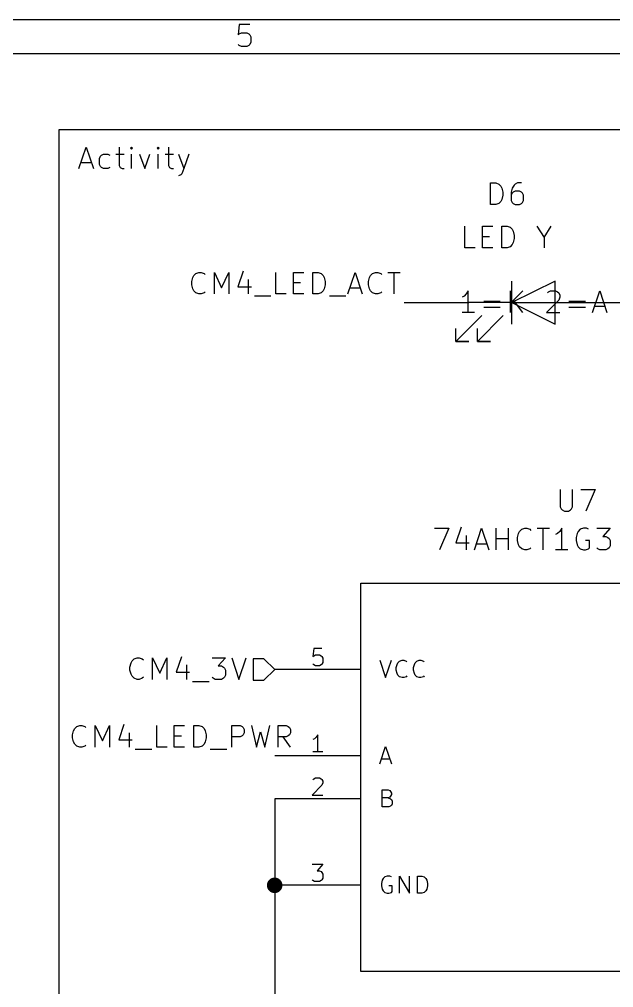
# Model space of a CAD drawing. Header units: millimetres. Extents: x 10 to 287, y -200 to -10.
# Drawn here: x 222.5 to 257.4, y -67 to -10 of the extents above; entities that cross this region are included whole.
import ezdxf

# ---------------------------------------------------------------- set-up
doc = ezdxf.new("R2010")
doc.units = ezdxf.units.MM
for name, color, linetype in [('GREENSIXTYFIVE', 129, 'CONTINUOUS'), ('LIGHTBLUE', 172, 'CONTINUOUS'), ('LIGHTGREEN', 92, 'CONTINUOUS'), ('LIGHTRED', 12, 'CONTINUOUS'), ('MAGENTA', 214, 'CONTINUOUS'), ('RED', 14, 'CONTINUOUS'), ('REDSIX', 19, 'CONTINUOUS'), ('WHITE', 250, 'CONTINUOUS'), ('YELLOWTHREE', 44, 'CONTINUOUS')]:
    doc.layers.add(name, color=color, linetype=linetype)

msp = doc.modelspace()

# ---------------------------------------------------------------- linework, layer by layer
at = {"layer": 'GREENSIXTYFIVE', "linetype": 'CONTINUOUS'}
for p, q in [((250.2051, -20.8992), (250.2051, -19.6292)), ((250.2051, -19.6292), (250.5075, -19.6292)), ((250.5075, -19.6292), (250.6889, -19.6897)), ((250.6889, -19.6897), (250.8099, -19.8107)), ((250.8099, -19.8107), (250.8704, -19.9316)), ((250.8704, -19.9316), (250.9308, -20.1735)), ((251.4751, -19.9316), (251.4147, -20.1735)), ((251.5961, -19.7502), (251.4751, -19.9316)), ((251.6566, -19.6897), (251.5961, -19.7502)), ((251.7775, -19.6292), (251.6566, -19.6897)), ((252.0194, -19.6292), (251.7775, -19.6292)), ((250.9308, -20.3549), (250.8704, -20.5968)), ((250.9308, -20.1735), (250.9308, -20.3549)), ((251.4147, -20.1735), (251.4147, -20.6573)), ((251.4751, -20.234), (251.4147, -20.3549)), ((251.5356, -20.1735), (251.4751, -20.234)), ((251.6566, -20.113), (251.5356, -20.1735)), ((251.8985, -20.113), (251.6566, -20.113)), ((252.0194, -20.1735), (251.8985, -20.113)), ((252.0799, -20.234), (252.0194, -20.1735)), ((252.1404, -20.3549), (252.0799, -20.234)), ((252.1404, -20.6573), (252.1404, -20.3549)), ((250.5075, -20.8992), (250.2051, -20.8992)), ((250.6889, -20.8388), (250.5075, -20.8992)), ((250.8099, -20.7178), (250.6889, -20.8388)), ((250.8704, -20.5968), (250.8099, -20.7178)), ((251.4147, -20.6573), (251.4751, -20.7783)), ((251.4751, -20.7783), (251.5356, -20.8388)), ((251.5356, -20.8388), (251.6566, -20.8992)), ((251.6566, -20.8992), (251.8985, -20.8992)), ((251.8985, -20.8992), (252.0194, -20.8388)), ((252.0194, -20.8388), (252.0799, -20.7783)), ((252.0799, -20.7783), (252.1404, -20.6573)), ((248.6932, -23.4392), (248.6932, -22.1692)), ((249.7213, -23.4392), (249.7213, -22.1692)), ((249.7213, -22.1692), (250.3261, -22.1692)), ((250.8703, -23.4392), (250.8703, -22.1692)), ((250.8703, -22.1692), (251.1727, -22.1692)), ((251.1727, -22.1692), (251.3541, -22.2297)), ((252.9265, -22.1692), (253.3498, -22.8345)), ((253.3498, -22.8345), (253.7732, -22.1692)), ((249.7213, -22.774), (250.1447, -22.774)), ((251.3541, -22.2297), (251.4751, -22.3507)), ((251.4751, -22.3507), (251.5356, -22.4716)), ((251.5356, -22.4716), (251.596, -22.7135)), ((251.596, -22.7135), (251.596, -22.8949)), ((251.4751, -23.2578), (251.3541, -23.3788)), ((251.5356, -23.1368), (251.4751, -23.2578)), ((251.596, -22.8949), (251.5356, -23.1368)), ((253.3498, -22.8345), (253.3498, -23.4392)), ((249.298, -23.4392), (248.6932, -23.4392)), ((250.3261, -23.4392), (249.7213, -23.4392)), ((251.1727, -23.4392), (250.8703, -23.4392)), ((251.3541, -23.3788), (251.1727, -23.4392)), ((254.3023, -37.6632), (254.3023, -38.6913)), ((254.3023, -37.6632), (254.3023, -38.6913)), ((255.028, -38.6913), (255.028, -37.6632)), ((255.028, -38.6913), (255.028, -37.6632)), ((255.5119, -37.6632), (256.3585, -37.6632)), ((255.5119, -37.6632), (256.3585, -37.6632)), ((256.3585, -37.6632), (255.8143, -38.9332)), ((256.3585, -37.6632), (255.8143, -38.9332)), ((254.3023, -38.6913), (254.3628, -38.8123)), ((254.3023, -38.6913), (254.3628, -38.8123)), ((254.9676, -38.8123), (255.028, -38.6913)), ((254.9676, -38.8123), (255.028, -38.6913)), ((254.3628, -38.8123), (254.4233, -38.8728)), ((254.3628, -38.8123), (254.4233, -38.8728)), ((254.4233, -38.8728), (254.5442, -38.9332)), ((254.4233, -38.8728), (254.5442, -38.9332)), ((254.5442, -38.9332), (254.7861, -38.9332)), ((254.5442, -38.9332), (254.7861, -38.9332)), ((254.7861, -38.9332), (254.9071, -38.8728)), ((254.7861, -38.9332), (254.9071, -38.8728)), ((254.9071, -38.8728), (254.9676, -38.8123)), ((254.9071, -38.8728), (254.9676, -38.8123)), ((246.8941, -39.9492), (247.7407, -39.9492)), ((246.8941, -39.9492), (247.7407, -39.9492)), ((247.7407, -39.9492), (247.1965, -41.2192)), ((247.7407, -39.9492), (247.1965, -41.2192)), ((248.4664, -39.8888), (248.1641, -40.7959)), ((248.4664, -39.8888), (248.1641, -40.7959)), ((248.7688, -40.3726), (248.7688, -41.2192)), ((248.7688, -40.3726), (248.7688, -41.2192)), ((249.2526, -41.2192), (249.6759, -39.9492)), ((249.2526, -41.2192), (249.6759, -39.9492)), ((249.6759, -39.9492), (250.0993, -41.2192)), ((249.6759, -39.9492), (250.0993, -41.2192)), ((250.5226, -41.2192), (250.5226, -39.9492)), ((250.5226, -41.2192), (250.5226, -39.9492)), ((251.2483, -41.2192), (251.2483, -39.9492)), ((251.2483, -41.2192), (251.2483, -39.9492)), ((251.7927, -40.4935), (251.8531, -40.2516)), ((251.7927, -40.4935), (251.8531, -40.2516)), ((251.8531, -40.2516), (251.9136, -40.1307)), ((251.8531, -40.2516), (251.9136, -40.1307)), ((251.9136, -40.1307), (252.0346, -40.0097)), ((251.9136, -40.1307), (252.0346, -40.0097)), ((252.0346, -40.0097), (252.216, -39.9492)), ((252.0346, -40.0097), (252.216, -39.9492)), ((252.216, -39.9492), (252.3369, -39.9492)), ((252.216, -39.9492), (252.3369, -39.9492)), ((252.3369, -39.9492), (252.5184, -40.0097)), ((252.3369, -39.9492), (252.5184, -40.0097)), ((252.5184, -40.0097), (252.5788, -40.0702)), ((252.5184, -40.0097), (252.5788, -40.0702)), ((252.9417, -39.9492), (253.6674, -39.9492)), ((252.9417, -39.9492), (253.6674, -39.9492)), ((253.3046, -41.2192), (253.3046, -39.9492)), ((253.3046, -41.2192), (253.3046, -39.9492)), ((254.1512, -40.2516), (254.0303, -40.3121)), ((254.1512, -40.2516), (254.0303, -40.3121)), ((254.2722, -40.1307), (254.1512, -40.2516)), ((254.2722, -40.1307), (254.1512, -40.2516)), ((254.3931, -39.9492), (254.2722, -40.1307)), ((254.3931, -39.9492), (254.2722, -40.1307)), ((254.3931, -41.2192), (254.3931, -39.9492)), ((254.3931, -41.2192), (254.3931, -39.9492)), ((255.3002, -40.2516), (255.2398, -40.4935)), ((255.3002, -40.2516), (255.2398, -40.4935)), ((255.3607, -40.1307), (255.3002, -40.2516)), ((255.3607, -40.1307), (255.3002, -40.2516)), ((255.4817, -40.0097), (255.3607, -40.1307)), ((255.4817, -40.0097), (255.3607, -40.1307)), ((255.6631, -39.9492), (255.4817, -40.0097)), ((255.6631, -39.9492), (255.4817, -40.0097)), ((255.8445, -39.9492), (255.6631, -39.9492)), ((255.8445, -39.9492), (255.6631, -39.9492)), ((255.9655, -40.0097), (255.8445, -39.9492)), ((255.9655, -40.0097), (255.8445, -39.9492)), ((256.4493, -39.9492), (257.2355, -39.9492)), ((256.4493, -39.9492), (257.2355, -39.9492)), ((257.2355, -39.9492), (256.8121, -40.433)), ((257.2355, -39.9492), (256.8121, -40.433)), ((256.8121, -40.433), (256.9936, -40.433)), ((256.8121, -40.433), (256.9936, -40.433)), ((256.9936, -40.433), (257.1145, -40.4935)), ((256.9936, -40.433), (257.1145, -40.4935)), ((248.1641, -40.7959), (248.9502, -40.7959)), ((248.1641, -40.7959), (248.9502, -40.7959)), ((249.3736, -40.8564), (249.9783, -40.8564)), ((249.3736, -40.8564), (249.9783, -40.8564)), ((250.5226, -40.554), (251.2483, -40.554)), ((250.5226, -40.554), (251.2483, -40.554)), ((251.7927, -40.6749), (251.7927, -40.4935)), ((251.7927, -40.6749), (251.7927, -40.4935)), ((251.8531, -40.9168), (251.7927, -40.6749)), ((251.8531, -40.9168), (251.7927, -40.6749)), ((251.9136, -41.0378), (251.8531, -40.9168)), ((251.9136, -41.0378), (251.8531, -40.9168)), ((255.2398, -40.4935), (255.2398, -40.6749)), ((255.2398, -40.4935), (255.2398, -40.6749)), ((255.2398, -40.6749), (255.3002, -40.9168)), ((255.2398, -40.6749), (255.3002, -40.9168)), ((255.3002, -40.9168), (255.3607, -41.0378)), ((255.3002, -40.9168), (255.3607, -41.0378)), ((256.0259, -40.6749), (255.784, -40.6749)), ((256.0259, -40.6749), (255.784, -40.6749)), ((256.0259, -41.0983), (256.0259, -40.6749)), ((256.0259, -41.0983), (256.0259, -40.6749)), ((257.1145, -40.4935), (257.175, -40.554)), ((257.1145, -40.4935), (257.175, -40.554)), ((257.175, -40.554), (257.2355, -40.6749)), ((257.175, -40.554), (257.2355, -40.6749)), ((257.2355, -40.9773), (257.175, -41.0983)), ((257.2355, -40.9773), (257.175, -41.0983)), ((257.2355, -40.6749), (257.2355, -40.9773)), ((257.2355, -40.6749), (257.2355, -40.9773)), ((252.0346, -41.1588), (251.9136, -41.0378)), ((252.0346, -41.1588), (251.9136, -41.0378)), ((252.216, -41.2192), (252.0346, -41.1588)), ((252.216, -41.2192), (252.0346, -41.1588)), ((252.3369, -41.2192), (252.216, -41.2192)), ((252.3369, -41.2192), (252.216, -41.2192)), ((252.5184, -41.1588), (252.3369, -41.2192)), ((252.5184, -41.1588), (252.3369, -41.2192)), ((252.5788, -41.0983), (252.5184, -41.1588)), ((252.5788, -41.0983), (252.5184, -41.1588)), ((254.756, -41.2192), (254.0303, -41.2192)), ((254.756, -41.2192), (254.0303, -41.2192)), ((255.3607, -41.0378), (255.4817, -41.1588)), ((255.3607, -41.0378), (255.4817, -41.1588)), ((255.4817, -41.1588), (255.6631, -41.2192)), ((255.4817, -41.1588), (255.6631, -41.2192)), ((255.6631, -41.2192), (255.784, -41.2192)), ((255.6631, -41.2192), (255.784, -41.2192)), ((255.784, -41.2192), (255.9655, -41.1588)), ((255.784, -41.2192), (255.9655, -41.1588)), ((255.9655, -41.1588), (256.0259, -41.0983)), ((255.9655, -41.1588), (256.0259, -41.0983)), ((256.5098, -41.1588), (256.4493, -41.0983)), ((256.5098, -41.1588), (256.4493, -41.0983)), ((256.6307, -41.2192), (256.5098, -41.1588)), ((256.6307, -41.2192), (256.5098, -41.1588)), ((256.9936, -41.2192), (256.6307, -41.2192)), ((256.9936, -41.2192), (256.6307, -41.2192)), ((257.1145, -41.1588), (256.9936, -41.2192)), ((257.1145, -41.1588), (256.9936, -41.2192)), ((257.175, -41.0983), (257.1145, -41.1588)), ((257.175, -41.0983), (257.1145, -41.1588)), ((243.6827, -47.714), (244.0214, -48.73)), ((243.6827, -47.714), (244.0214, -48.73)), ((244.0214, -48.73), (244.36, -47.714)), ((244.0214, -48.73), (244.36, -47.714)), ((244.6988, -47.9559), (244.7471, -47.8592)), ((244.6988, -47.9559), (244.7471, -47.8592)), ((244.7471, -47.8592), (244.8439, -47.7624)), ((244.7471, -47.8592), (244.8439, -47.7624)), ((244.8439, -47.7624), (244.989, -47.714)), ((244.8439, -47.7624), (244.989, -47.714)), ((244.989, -47.714), (245.0858, -47.714)), ((244.989, -47.714), (245.0858, -47.714)), ((245.0858, -47.714), (245.2309, -47.7624)), ((245.0858, -47.714), (245.2309, -47.7624)), ((245.2309, -47.7624), (245.2793, -47.8108)), ((245.2309, -47.7624), (245.2793, -47.8108)), ((245.7148, -47.9559), (245.7631, -47.8592)), ((245.7148, -47.9559), (245.7631, -47.8592)), ((245.7631, -47.8592), (245.8599, -47.7624)), ((245.7631, -47.8592), (245.8599, -47.7624)), ((245.8599, -47.7624), (246.005, -47.714)), ((245.8599, -47.7624), (246.005, -47.714)), ((246.005, -47.714), (246.1018, -47.714)), ((246.005, -47.714), (246.1018, -47.714)), ((246.1018, -47.714), (246.2469, -47.7624)), ((246.1018, -47.714), (246.2469, -47.7624)), ((246.2469, -47.7624), (246.2953, -47.8108)), ((246.2469, -47.7624), (246.2953, -47.8108)), ((244.6504, -48.1495), (244.6988, -47.9559)), ((244.6504, -48.1495), (244.6988, -47.9559)), ((244.6504, -48.2946), (244.6504, -48.1495)), ((244.6504, -48.2946), (244.6504, -48.1495)), ((244.6988, -48.4881), (244.6504, -48.2946)), ((244.6988, -48.4881), (244.6504, -48.2946)), ((245.6664, -48.1495), (245.7148, -47.9559)), ((245.6664, -48.1495), (245.7148, -47.9559)), ((245.6664, -48.2946), (245.6664, -48.1495)), ((245.6664, -48.2946), (245.6664, -48.1495)), ((245.7148, -48.4881), (245.6664, -48.2946)), ((245.7148, -48.4881), (245.6664, -48.2946)), ((244.7471, -48.5849), (244.6988, -48.4881)), ((244.7471, -48.5849), (244.6988, -48.4881)), ((244.8439, -48.6817), (244.7471, -48.5849)), ((244.8439, -48.6817), (244.7471, -48.5849)), ((244.989, -48.73), (244.8439, -48.6817)), ((244.989, -48.73), (244.8439, -48.6817)), ((245.0858, -48.73), (244.989, -48.73)), ((245.0858, -48.73), (244.989, -48.73)), ((245.2309, -48.6817), (245.0858, -48.73)), ((245.2309, -48.6817), (245.0858, -48.73)), ((245.2793, -48.6333), (245.2309, -48.6817)), ((245.2793, -48.6333), (245.2309, -48.6817)), ((245.7631, -48.5849), (245.7148, -48.4881)), ((245.7631, -48.5849), (245.7148, -48.4881)), ((245.8599, -48.6817), (245.7631, -48.5849)), ((245.8599, -48.6817), (245.7631, -48.5849)), ((246.005, -48.73), (245.8599, -48.6817)), ((246.005, -48.73), (245.8599, -48.6817)), ((246.1018, -48.73), (246.005, -48.73)), ((246.1018, -48.73), (246.005, -48.73)), ((246.2469, -48.6817), (246.1018, -48.73)), ((246.2469, -48.6817), (246.1018, -48.73)), ((246.2953, -48.6333), (246.2469, -48.6817)), ((246.2953, -48.6333), (246.2469, -48.6817)), ((243.6827, -53.81), (244.0214, -52.794)), ((243.6827, -53.81), (244.0214, -52.794)), ((244.0214, -52.794), (244.36, -53.81)), ((244.0214, -52.794), (244.36, -53.81)), ((243.7795, -53.5197), (244.2633, -53.5197)), ((243.7795, -53.5197), (244.2633, -53.5197)), ((243.8279, -56.35), (243.8279, -55.334)), ((243.8279, -55.334), (244.1665, -55.334)), ((243.8279, -56.35), (243.8279, -55.334)), ((243.8279, -55.334), (244.1665, -55.334)), ((244.1665, -55.8178), (243.8279, -55.8178)), ((244.1665, -55.8178), (243.8279, -55.8178)), ((244.1665, -55.334), (244.2633, -55.3824)), ((244.1665, -55.334), (244.2633, -55.3824)), ((244.2633, -55.7695), (244.1665, -55.8178)), ((244.2633, -55.7695), (244.1665, -55.8178)), ((244.1665, -55.8178), (244.3117, -55.8662)), ((244.1665, -55.8178), (244.3117, -55.8662)), ((244.2633, -55.3824), (244.3117, -55.4308)), ((244.2633, -55.3824), (244.3117, -55.4308)), ((244.3117, -55.7211), (244.2633, -55.7695)), ((244.3117, -55.7211), (244.2633, -55.7695)), ((244.3117, -55.4308), (244.36, -55.5276)), ((244.3117, -55.4308), (244.36, -55.5276)), ((244.36, -55.6243), (244.3117, -55.7211)), ((244.36, -55.6243), (244.3117, -55.7211)), ((244.36, -55.5276), (244.36, -55.6243)), ((244.36, -55.5276), (244.36, -55.6243)), ((244.2149, -56.35), (243.8279, -56.35)), ((244.2149, -56.35), (243.8279, -56.35)), ((244.3117, -56.3017), (244.2149, -56.35)), ((244.3117, -56.3017), (244.2149, -56.35)), ((244.3117, -55.8662), (244.36, -55.9146)), ((244.3117, -55.8662), (244.36, -55.9146)), ((244.36, -56.2533), (244.3117, -56.3017)), ((244.36, -56.2533), (244.3117, -56.3017)), ((244.36, -55.9146), (244.4084, -56.0114)), ((244.36, -55.9146), (244.4084, -56.0114)), ((244.4084, -56.1565), (244.36, -56.2533)), ((244.4084, -56.1565), (244.36, -56.2533)), ((244.4084, -56.0114), (244.4084, -56.1565)), ((244.4084, -56.0114), (244.4084, -56.1565)), ((243.8279, -60.6559), (243.7795, -60.8495)), ((243.8279, -60.6559), (243.7795, -60.8495)), ((243.7795, -60.8495), (243.7795, -60.9946)), ((243.7795, -60.8495), (243.7795, -60.9946)), ((243.8762, -60.5592), (243.8279, -60.6559)), ((243.8762, -60.5592), (243.8279, -60.6559)), ((243.973, -60.4624), (243.8762, -60.5592)), ((243.973, -60.4624), (243.8762, -60.5592)), ((244.1181, -60.414), (243.973, -60.4624)), ((244.1181, -60.414), (243.973, -60.4624)), ((244.2633, -60.414), (244.1181, -60.414)), ((244.2633, -60.414), (244.1181, -60.414)), ((244.36, -60.4624), (244.2633, -60.414)), ((244.36, -60.4624), (244.2633, -60.414)), ((244.8439, -61.43), (244.8439, -60.414)), ((244.8439, -60.414), (245.4244, -61.43)), ((244.8439, -61.43), (244.8439, -60.414)), ((244.8439, -60.414), (245.4244, -61.43)), ((245.4244, -61.43), (245.4244, -60.414)), ((245.4244, -61.43), (245.4244, -60.414)), ((245.9083, -61.43), (245.9083, -60.414)), ((245.9083, -60.414), (246.1502, -60.414)), ((245.9083, -61.43), (245.9083, -60.414)), ((245.9083, -60.414), (246.1502, -60.414)), ((246.1502, -60.414), (246.2953, -60.4624)), ((246.1502, -60.414), (246.2953, -60.4624)), ((246.2953, -60.4624), (246.3921, -60.5592)), ((246.2953, -60.4624), (246.3921, -60.5592)), ((246.3921, -60.5592), (246.4404, -60.6559)), ((246.3921, -60.5592), (246.4404, -60.6559)), ((246.4404, -60.6559), (246.4888, -60.8495)), ((246.4404, -60.6559), (246.4888, -60.8495)), ((246.4888, -60.8495), (246.4888, -60.9946)), ((246.4888, -60.8495), (246.4888, -60.9946)), ((243.7795, -60.9946), (243.8279, -61.1881)), ((243.7795, -60.9946), (243.8279, -61.1881)), ((243.8279, -61.1881), (243.8762, -61.2849)), ((243.8279, -61.1881), (243.8762, -61.2849)), ((243.8762, -61.2849), (243.973, -61.3817)), ((243.8762, -61.2849), (243.973, -61.3817)), ((243.973, -61.3817), (244.1181, -61.43)), ((243.973, -61.3817), (244.1181, -61.43)), ((244.1181, -61.43), (244.2149, -61.43)), ((244.1181, -61.43), (244.2149, -61.43)), ((244.4084, -60.9946), (244.2149, -60.9946)), ((244.4084, -60.9946), (244.2149, -60.9946)), ((244.2149, -61.43), (244.36, -61.3817)), ((244.2149, -61.43), (244.36, -61.3817)), ((244.36, -61.3817), (244.4084, -61.3333)), ((244.36, -61.3817), (244.4084, -61.3333)), ((244.4084, -61.3333), (244.4084, -60.9946)), ((244.4084, -61.3333), (244.4084, -60.9946)), ((246.1502, -61.43), (245.9083, -61.43)), ((246.1502, -61.43), (245.9083, -61.43)), ((246.2953, -61.3817), (246.1502, -61.43)), ((246.2953, -61.3817), (246.1502, -61.43)), ((246.3921, -61.2849), (246.2953, -61.3817)), ((246.3921, -61.2849), (246.2953, -61.3817)), ((246.4404, -61.1881), (246.3921, -61.2849)), ((246.4404, -61.1881), (246.3921, -61.2849)), ((246.4888, -60.9946), (246.4404, -61.1881)), ((246.4888, -60.9946), (246.4404, -61.1881))]:
    msp.add_line(p, q, dxfattribs=at)
at = {"layer": 'LIGHTBLUE', "linetype": 'CONTINUOUS'}
for p, q in [((224.79, -16.51), (224.79, -76.2)), ((283.21, -16.51), (224.79, -16.51)), ((225.9678, -18.7846), (226.3911, -17.5146)), ((226.3911, -17.5146), (226.8145, -18.7846)), ((228.3264, -17.5146), (228.3264, -18.6032)), ((229.0521, -17.5146), (228.9917, -17.5751)), ((228.9917, -17.5751), (229.0521, -17.6356)), ((229.1126, -17.5751), (229.0521, -17.5146)), ((229.0521, -17.5146), (229.0521, -17.6356)), ((229.0521, -17.6356), (229.1126, -17.5751)), ((230.6245, -17.5146), (230.5641, -17.5751)), ((230.5641, -17.5751), (230.6245, -17.6356)), ((230.685, -17.5751), (230.6245, -17.5146)), ((230.6245, -17.5146), (230.6245, -17.6356)), ((230.6245, -17.6356), (230.685, -17.5751)), ((231.2293, -17.5146), (231.2293, -18.6032)), ((227.1774, -18.1799), (227.2378, -18.0589)), ((227.1774, -18.5427), (227.1774, -18.1799)), ((227.2378, -18.0589), (227.2983, -17.9984)), ((227.2983, -17.9984), (227.4193, -17.938)), ((227.4193, -17.938), (227.6612, -17.938)), ((227.6612, -17.938), (227.7821, -17.9984)), ((228.145, -17.938), (228.6288, -17.938)), ((229.0521, -18.7846), (229.0521, -17.938)), ((229.536, -17.938), (229.8384, -18.7846)), ((229.8384, -18.7846), (230.1407, -17.938)), ((230.6245, -18.7846), (230.6245, -17.938)), ((231.0479, -17.938), (231.5317, -17.938)), ((231.8341, -17.938), (232.1365, -18.7846)), ((232.4388, -17.938), (232.1365, -18.7846)), ((226.0888, -18.4218), (226.6935, -18.4218)), ((227.2378, -18.6637), (227.1774, -18.5427)), ((227.2983, -18.7242), (227.2378, -18.6637)), ((227.4193, -18.7846), (227.2983, -18.7242)), ((227.6612, -18.7846), (227.4193, -18.7846)), ((227.7821, -18.7242), (227.6612, -18.7846)), ((228.3264, -18.6032), (228.3869, -18.7242)), ((228.3869, -18.7242), (228.5079, -18.7846)), ((228.5079, -18.7846), (228.6288, -18.7846)), ((231.2293, -18.6032), (231.2898, -18.7242)), ((231.2898, -18.7242), (231.4108, -18.7846)), ((231.4108, -18.7846), (231.5317, -18.7846)), ((232.1365, -18.7846), (232.0155, -19.087)), ((231.955, -19.1475), (231.8341, -19.208)), ((232.0155, -19.087), (231.955, -19.1475))]:
    msp.add_line(p, q, dxfattribs=at)
at = {"layer": 'LIGHTGREEN', "linetype": 'CONTINUOUS'}
for p, q in [((245.11, -26.67), (248.92, -26.67)), ((256.54, -26.67), (257.81, -26.67)), ((238.76, -53.34), (237.49, -53.34)), ((237.49, -55.88), (237.49, -60.96)), ((237.49, -60.96), (237.49, -72.39))]:
    msp.add_line(p, q, dxfattribs=at)
at = {"layer": 'LIGHTGREEN', "const_width": 0.4572}
msp.add_lwpolyline([(237.2614, -60.96, 1), (237.7186, -60.96, 1)], format="xyb", close=True, dxfattribs=at)
at = {"layer": 'LIGHTRED', "linetype": 'CONTINUOUS'}
for p, q in [((239.7881, -47.018), (239.7397, -47.5018)), ((239.7881, -47.018), (239.7397, -47.5018)), ((240.2719, -47.018), (239.7881, -47.018)), ((240.2719, -47.018), (239.7881, -47.018)), ((239.7397, -47.5018), (239.7881, -47.4535)), ((239.7397, -47.5018), (239.7881, -47.4535)), ((239.7881, -47.4535), (239.8848, -47.4051)), ((239.7881, -47.4535), (239.8848, -47.4051)), ((239.8848, -47.4051), (240.1267, -47.4051)), ((239.8848, -47.4051), (240.1267, -47.4051)), ((240.1267, -47.4051), (240.2235, -47.4535)), ((240.1267, -47.4051), (240.2235, -47.4535)), ((240.2235, -47.4535), (240.2719, -47.5018)), ((240.2235, -47.4535), (240.2719, -47.5018)), ((240.2719, -47.5018), (240.3202, -47.5986)), ((240.2719, -47.5018), (240.3202, -47.5986)), ((240.3202, -47.8405), (240.2719, -47.9373)), ((240.3202, -47.8405), (240.2719, -47.9373)), ((240.3202, -47.5986), (240.3202, -47.8405)), ((240.3202, -47.5986), (240.3202, -47.8405)), ((239.7881, -47.9857), (239.7397, -47.9373)), ((239.7881, -47.9857), (239.7397, -47.9373)), ((239.8848, -48.034), (239.7881, -47.9857)), ((239.8848, -48.034), (239.7881, -47.9857)), ((240.1267, -48.034), (239.8848, -48.034)), ((240.1267, -48.034), (239.8848, -48.034)), ((240.2235, -47.9857), (240.1267, -48.034)), ((240.2235, -47.9857), (240.1267, -48.034)), ((240.2719, -47.9373), (240.2235, -47.9857)), ((240.2719, -47.9373), (240.2235, -47.9857)), ((239.8364, -52.3399), (239.7397, -52.3883)), ((239.8364, -52.3399), (239.7397, -52.3883)), ((239.9332, -52.2432), (239.8364, -52.3399)), ((239.9332, -52.2432), (239.8364, -52.3399)), ((240.03, -52.098), (239.9332, -52.2432)), ((240.03, -52.098), (239.9332, -52.2432)), ((240.03, -53.114), (240.03, -52.098)), ((240.03, -53.114), (240.03, -52.098)), ((240.3202, -53.114), (239.7397, -53.114)), ((240.3202, -53.114), (239.7397, -53.114)), ((239.7397, -54.7348), (239.7881, -54.6864)), ((239.7397, -54.7348), (239.7881, -54.6864)), ((239.7881, -54.6864), (239.8848, -54.638)), ((239.7881, -54.6864), (239.8848, -54.638)), ((239.8848, -54.638), (240.1267, -54.638)), ((239.8848, -54.638), (240.1267, -54.638)), ((240.1267, -54.638), (240.2235, -54.6864)), ((240.1267, -54.638), (240.2235, -54.6864)), ((240.2235, -54.6864), (240.2719, -54.7348)), ((240.2235, -54.6864), (240.2719, -54.7348)), ((240.2719, -55.0735), (239.6913, -55.654)), ((240.2719, -55.0735), (239.6913, -55.654)), ((240.2719, -54.7348), (240.3202, -54.8316)), ((240.2719, -54.7348), (240.3202, -54.8316)), ((240.3202, -54.9283), (240.2719, -55.0735)), ((240.3202, -54.9283), (240.2719, -55.0735)), ((240.3202, -54.8316), (240.3202, -54.9283)), ((240.3202, -54.8316), (240.3202, -54.9283)), ((239.6913, -55.654), (240.3202, -55.654)), ((239.6913, -55.654), (240.3202, -55.654)), ((239.6913, -59.718), (240.3202, -59.718)), ((239.6913, -59.718), (240.3202, -59.718)), ((240.3202, -59.718), (239.9816, -60.1051)), ((240.3202, -59.718), (239.9816, -60.1051)), ((239.9816, -60.1051), (240.1267, -60.1051)), ((239.9816, -60.1051), (240.1267, -60.1051)), ((240.1267, -60.1051), (240.2235, -60.1535)), ((240.1267, -60.1051), (240.2235, -60.1535)), ((240.2235, -60.1535), (240.2719, -60.2018)), ((240.2235, -60.1535), (240.2719, -60.2018)), ((240.2719, -60.2018), (240.3202, -60.2986)), ((240.2719, -60.2018), (240.3202, -60.2986)), ((240.3202, -60.2986), (240.3202, -60.5405)), ((240.3202, -60.2986), (240.3202, -60.5405)), ((239.7397, -60.6857), (239.6913, -60.6373)), ((239.7397, -60.6857), (239.6913, -60.6373)), ((239.8364, -60.734), (239.7397, -60.6857)), ((239.8364, -60.734), (239.7397, -60.6857)), ((240.1267, -60.734), (239.8364, -60.734)), ((240.1267, -60.734), (239.8364, -60.734)), ((240.2235, -60.6857), (240.1267, -60.734)), ((240.2235, -60.6857), (240.1267, -60.734)), ((240.2719, -60.6373), (240.2235, -60.6857)), ((240.2719, -60.6373), (240.2235, -60.6857)), ((240.3202, -60.5405), (240.2719, -60.6373)), ((240.3202, -60.5405), (240.2719, -60.6373))]:
    msp.add_line(p, q, dxfattribs=at)
at = {"layer": 'MAGENTA', "linetype": 'CONTINUOUS'}
for p, q in [((248.7688, -26.1607), (248.6478, -26.2816)), ((248.8897, -25.9792), (248.7688, -26.1607)), ((248.8897, -27.2492), (248.8897, -25.9792)), ((251.3692, -27.2492), (251.3692, -25.9792)), ((252.0949, -25.9792), (251.3692, -26.7049)), ((253.5464, -26.1002), (253.6068, -26.0397)), ((253.6068, -26.0397), (253.7278, -25.9792)), ((253.7278, -25.9792), (254.0302, -25.9792)), ((254.0302, -25.9792), (254.1511, -26.0397)), ((254.1511, -26.0397), (254.2116, -26.1002)), ((254.2116, -26.1002), (254.2721, -26.2211)), ((256.2073, -27.2492), (256.6306, -25.9792)), ((256.6306, -25.9792), (257.054, -27.2492)), ((248.6478, -26.2816), (248.5269, -26.3421)), ((249.7968, -26.584), (250.7645, -26.584)), ((252.0949, -27.2492), (251.5507, -26.5235)), ((254.2116, -26.5235), (253.4859, -27.2492)), ((254.2721, -26.3421), (254.2116, -26.5235)), ((254.2721, -26.2211), (254.2721, -26.3421)), ((254.8163, -26.584), (255.784, -26.584)), ((249.2526, -27.2492), (248.5269, -27.2492)), ((250.7645, -26.9468), (249.7968, -26.9468)), ((253.4859, -27.2492), (254.2721, -27.2492)), ((255.784, -26.9468), (254.8163, -26.9468)), ((256.3283, -26.8864), (256.933, -26.8864))]:
    msp.add_line(p, q, dxfattribs=at)
at = {"layer": 'RED', "linetype": 'CONTINUOUS'}
for p, q in [((10, -10), (287.0022, -10)), ((235.4081, -10.2937), (235.3462, -10.9127)), ((236.0271, -10.2937), (235.4081, -10.2937)), ((235.4081, -10.8508), (235.5319, -10.7889)), ((235.5319, -10.7889), (235.8414, -10.7889)), ((235.8414, -10.7889), (235.9652, -10.8508)), ((235.3462, -10.9127), (235.4081, -10.8508)), ((235.9652, -10.8508), (236.0271, -10.9127)), ((236.0271, -10.9127), (236.089, -11.0365)), ((236.089, -11.346), (236.0271, -11.4698)), ((236.089, -11.0365), (236.089, -11.346)), ((235.4081, -11.5318), (235.3462, -11.4698)), ((235.5319, -11.5937), (235.4081, -11.5318)), ((235.8414, -11.5937), (235.5319, -11.5937)), ((235.9652, -11.5318), (235.8414, -11.5937)), ((236.0271, -11.4698), (235.9652, -11.5318)), ((12, -12), (285.0022, -12)), ((251.46, -27.94), (251.46, -25.4)), ((254, -25.4), (251.46, -26.67)), ((254, -27.94), (254, -25.4)), ((251.46, -26.67), (248.92, -26.67)), ((251.46, -26.67), (254, -26.67)), ((251.46, -26.67), (254, -27.94)), ((254, -26.67), (256.54, -26.67)), ((249.682, -27.432), (248.158, -28.956)), ((250.952, -27.432), (249.428, -28.956)), ((248.158, -28.956), (248.158, -28.194)), ((249.428, -28.956), (249.428, -28.194)), ((248.158, -28.956), (248.92, -28.956)), ((248.92, -28.956), (248.158, -28.956)), ((249.428, -28.956), (250.19, -28.956)), ((250.19, -28.956), (249.428, -28.956)), ((242.57, -66.04), (242.57, -43.18)), ((242.57, -43.18), (267.97, -43.18)), ((242.57, -48.26), (237.49, -48.26)), ((242.57, -48.26), (237.49, -48.26)), ((242.57, -53.34), (237.49, -53.34)), ((242.57, -53.34), (237.49, -53.34)), ((242.57, -55.88), (237.49, -55.88)), ((242.57, -55.88), (237.49, -55.88)), ((242.57, -60.96), (237.49, -60.96)), ((242.57, -60.96), (237.49, -60.96)), ((267.97, -66.04), (242.57, -66.04))]:
    msp.add_line(p, q, dxfattribs=at)
at = {"layer": 'REDSIX', "linetype": 'CONTINUOUS'}
for p, q in [((232.6685, -25.1893), (232.729, -25.0684)), ((232.729, -25.0684), (232.85, -24.9474)), ((232.85, -24.9474), (233.0314, -24.8869)), ((233.0314, -24.8869), (233.1523, -24.8869)), ((233.1523, -24.8869), (233.3338, -24.9474)), ((233.3338, -24.9474), (233.3942, -25.0079)), ((233.9385, -26.1569), (233.9385, -24.8869)), ((233.9385, -24.8869), (234.3619, -25.7941)), ((234.3619, -25.7941), (234.7852, -24.8869)), ((234.7852, -24.8869), (234.7852, -26.1569)), ((235.6318, -24.8265), (235.3295, -25.7336)), ((237.567, -26.1569), (237.567, -24.8869)), ((238.5951, -26.1569), (238.5951, -24.8869)), ((238.5951, -24.8869), (239.1999, -24.8869)), ((239.7441, -26.1569), (239.7441, -24.8869)), ((239.7441, -24.8869), (240.0465, -24.8869)), ((240.0465, -24.8869), (240.2279, -24.9474)), ((240.2279, -24.9474), (240.3489, -25.0684)), ((240.3489, -25.0684), (240.4094, -25.1893)), ((241.8003, -26.1569), (242.2236, -24.8869)), ((242.2236, -24.8869), (242.647, -26.1569)), ((243.0703, -25.1893), (243.1308, -25.0684)), ((243.1308, -25.0684), (243.2518, -24.9474)), ((243.2518, -24.9474), (243.4332, -24.8869)), ((243.4332, -24.8869), (243.5541, -24.8869)), ((243.5541, -24.8869), (243.7356, -24.9474)), ((243.7356, -24.9474), (243.796, -25.0079)), ((244.1589, -24.8869), (244.8846, -24.8869)), ((244.5218, -26.1569), (244.5218, -24.8869)), ((232.6081, -25.4312), (232.6685, -25.1893)), ((232.6081, -25.6126), (232.6081, -25.4312)), ((232.6685, -25.8545), (232.6081, -25.6126)), ((235.9342, -25.3103), (235.9342, -26.1569)), ((238.5951, -25.4917), (239.0185, -25.4917)), ((240.4094, -25.1893), (240.4698, -25.4312)), ((240.4698, -25.6126), (240.4094, -25.8545)), ((240.4698, -25.4312), (240.4698, -25.6126)), ((243.0099, -25.4312), (243.0703, -25.1893)), ((243.0099, -25.6126), (243.0099, -25.4312)), ((243.0703, -25.8545), (243.0099, -25.6126)), ((232.729, -25.9755), (232.6685, -25.8545)), ((232.85, -26.0965), (232.729, -25.9755)), ((233.0314, -26.1569), (232.85, -26.0965)), ((233.1523, -26.1569), (233.0314, -26.1569)), ((233.3338, -26.0965), (233.1523, -26.1569)), ((233.3942, -26.036), (233.3338, -26.0965)), ((235.3295, -25.7336), (236.1156, -25.7336)), ((238.1718, -26.1569), (237.567, -26.1569)), ((239.1999, -26.1569), (238.5951, -26.1569)), ((240.0465, -26.1569), (239.7441, -26.1569)), ((240.2279, -26.0965), (240.0465, -26.1569)), ((240.3489, -25.9755), (240.2279, -26.0965)), ((240.4094, -25.8545), (240.3489, -25.9755)), ((241.9213, -25.7941), (242.526, -25.7941)), ((243.1308, -25.9755), (243.0703, -25.8545)), ((243.2518, -26.0965), (243.1308, -25.9755)), ((243.4332, -26.1569), (243.2518, -26.0965)), ((243.5541, -26.1569), (243.4332, -26.1569)), ((243.7356, -26.0965), (243.5541, -26.1569)), ((243.796, -26.036), (243.7356, -26.0965)), ((236.2971, -26.2779), (237.2647, -26.2779)), ((240.7118, -26.2779), (241.6794, -26.2779)), ((225.6533, -51.8593), (225.7138, -51.7384)), ((225.7138, -51.7384), (225.8348, -51.6174)), ((225.8348, -51.6174), (226.0162, -51.5569)), ((226.0162, -51.5569), (226.1371, -51.5569)), ((226.1371, -51.5569), (226.3186, -51.6174)), ((226.3186, -51.6174), (226.379, -51.6779)), ((226.9233, -52.8269), (226.9233, -51.5569)), ((226.9233, -51.5569), (227.3467, -52.4641)), ((227.3467, -52.4641), (227.77, -51.5569)), ((227.77, -51.5569), (227.77, -52.8269)), ((228.6166, -51.4965), (228.3143, -52.4036)), ((230.5518, -52.8269), (230.5518, -51.5569)), ((231.5799, -52.8269), (231.5799, -51.5569)), ((231.5799, -51.5569), (232.1847, -51.5569)), ((232.7289, -52.8269), (232.7289, -51.5569)), ((232.7289, -51.5569), (233.0313, -51.5569)), ((233.0313, -51.5569), (233.2127, -51.6174)), ((233.2127, -51.6174), (233.3337, -51.7384)), ((233.3337, -51.7384), (233.3942, -51.8593)), ((234.9665, -52.8269), (234.9665, -51.5569)), ((234.9665, -51.5569), (235.4503, -51.5569)), ((235.4503, -51.5569), (235.5713, -51.6174)), ((235.5713, -51.6174), (235.6318, -51.6779)), ((235.6318, -51.6779), (235.6922, -51.7988)), ((235.6922, -51.7988), (235.6922, -51.9803)), ((236.1156, -51.5569), (236.418, -52.8269)), ((236.9018, -52.8269), (237.2042, -51.5569)), ((237.6879, -52.8269), (237.6879, -51.5569)), ((237.6879, -51.5569), (238.1717, -51.5569)), ((238.1717, -51.5569), (238.2927, -51.6174)), ((238.2927, -51.6174), (238.3532, -51.6779)), ((238.3532, -51.6779), (238.4136, -51.7988)), ((238.4136, -51.7988), (238.4136, -51.9803)), ((225.5929, -52.1012), (225.6533, -51.8593)), ((225.5929, -52.2826), (225.5929, -52.1012)), ((225.6533, -52.5245), (225.5929, -52.2826)), ((228.3143, -52.4036), (229.1004, -52.4036)), ((228.919, -51.9803), (228.919, -52.8269)), ((231.5799, -52.1617), (232.0033, -52.1617)), ((233.3942, -51.8593), (233.4546, -52.1012)), ((233.4546, -52.2826), (233.3942, -52.5245)), ((233.4546, -52.1012), (233.4546, -52.2826)), ((235.4503, -52.2222), (234.9665, -52.2222)), ((235.5713, -52.1617), (235.4503, -52.2222)), ((235.6318, -52.1012), (235.5713, -52.1617)), ((235.6922, -51.9803), (235.6318, -52.1012)), ((236.418, -52.8269), (236.6599, -51.9198)), ((236.6599, -51.9198), (236.9018, -52.8269)), ((238.1717, -52.2222), (237.6879, -52.2222)), ((238.4136, -52.8269), (237.9903, -52.2222)), ((238.2927, -52.1617), (238.1717, -52.2222)), ((238.3532, -52.1012), (238.2927, -52.1617)), ((238.4136, -51.9803), (238.3532, -52.1012)), ((225.7138, -52.6455), (225.6533, -52.5245)), ((225.8348, -52.7665), (225.7138, -52.6455)), ((226.0162, -52.8269), (225.8348, -52.7665)), ((226.1371, -52.8269), (226.0162, -52.8269)), ((226.3186, -52.7665), (226.1371, -52.8269)), ((226.379, -52.706), (226.3186, -52.7665)), ((229.2819, -52.9479), (230.2495, -52.9479)), ((231.1566, -52.8269), (230.5518, -52.8269)), ((232.1847, -52.8269), (231.5799, -52.8269)), ((233.0313, -52.8269), (232.7289, -52.8269)), ((233.2127, -52.7665), (233.0313, -52.8269)), ((233.3337, -52.6455), (233.2127, -52.7665)), ((233.3942, -52.5245), (233.3337, -52.6455)), ((233.6966, -52.9479), (234.6642, -52.9479))]:
    msp.add_line(p, q, dxfattribs=at)
at = {"layer": 'WHITE', "linetype": 'CONTINUOUS'}
for p, q in [((242.57, -66.04), (242.57, -43.18)), ((242.57, -43.18), (267.97, -43.18)), ((267.97, -66.04), (242.57, -66.04))]:
    msp.add_line(p, q, dxfattribs=at)
at = {"layer": 'YELLOWTHREE', "linetype": 'CONTINUOUS'}
for p, q in [((229.0308, -47.8716), (229.0913, -47.7507)), ((229.0913, -47.7507), (229.2123, -47.6297)), ((229.2123, -47.6297), (229.3937, -47.5692)), ((229.3937, -47.5692), (229.5146, -47.5692)), ((229.5146, -47.5692), (229.6961, -47.6297)), ((229.6961, -47.6297), (229.7565, -47.6902)), ((230.3008, -48.8392), (230.3008, -47.5692)), ((230.3008, -47.5692), (230.7242, -48.4764)), ((230.7242, -48.4764), (231.1475, -47.5692)), ((231.1475, -47.5692), (231.1475, -48.8392)), ((231.9941, -47.5088), (231.6918, -48.4159)), ((233.8084, -47.5692), (234.5946, -47.5692)), ((234.5946, -47.5692), (234.1712, -48.053)), ((234.9574, -47.5692), (235.3807, -48.8392)), ((235.3807, -48.8392), (235.8041, -47.5692)), ((236.855, -47.625), (236.22, -47.625)), ((236.22, -47.625), (236.22, -48.895)), ((237.49, -48.26), (236.855, -47.625)), ((228.9704, -48.1135), (229.0308, -47.8716)), ((228.9704, -48.2949), (228.9704, -48.1135)), ((229.0308, -48.5368), (228.9704, -48.2949)), ((231.6918, -48.4159), (232.4779, -48.4159)), ((232.2965, -47.9926), (232.2965, -48.8392)), ((234.1712, -48.053), (234.3527, -48.053)), ((234.3527, -48.053), (234.4736, -48.1135)), ((234.4736, -48.1135), (234.5341, -48.174)), ((234.5341, -48.174), (234.5946, -48.2949)), ((234.5946, -48.2949), (234.5946, -48.5973)), ((236.855, -48.895), (237.49, -48.26)), ((229.0913, -48.6578), (229.0308, -48.5368)), ((229.2123, -48.7788), (229.0913, -48.6578)), ((229.3937, -48.8392), (229.2123, -48.7788)), ((229.5146, -48.8392), (229.3937, -48.8392)), ((229.6961, -48.7788), (229.5146, -48.8392)), ((229.7565, -48.7183), (229.6961, -48.7788)), ((232.6594, -48.9602), (233.627, -48.9602)), ((233.8689, -48.7788), (233.8084, -48.7183)), ((233.9898, -48.8392), (233.8689, -48.7788)), ((234.3527, -48.8392), (233.9898, -48.8392)), ((234.4736, -48.7788), (234.3527, -48.8392)), ((234.5341, -48.7183), (234.4736, -48.7788)), ((234.5946, -48.5973), (234.5341, -48.7183)), ((236.22, -48.895), (236.855, -48.895))]:
    msp.add_line(p, q, dxfattribs=at)

doc.saveas('drawing.dxf')
